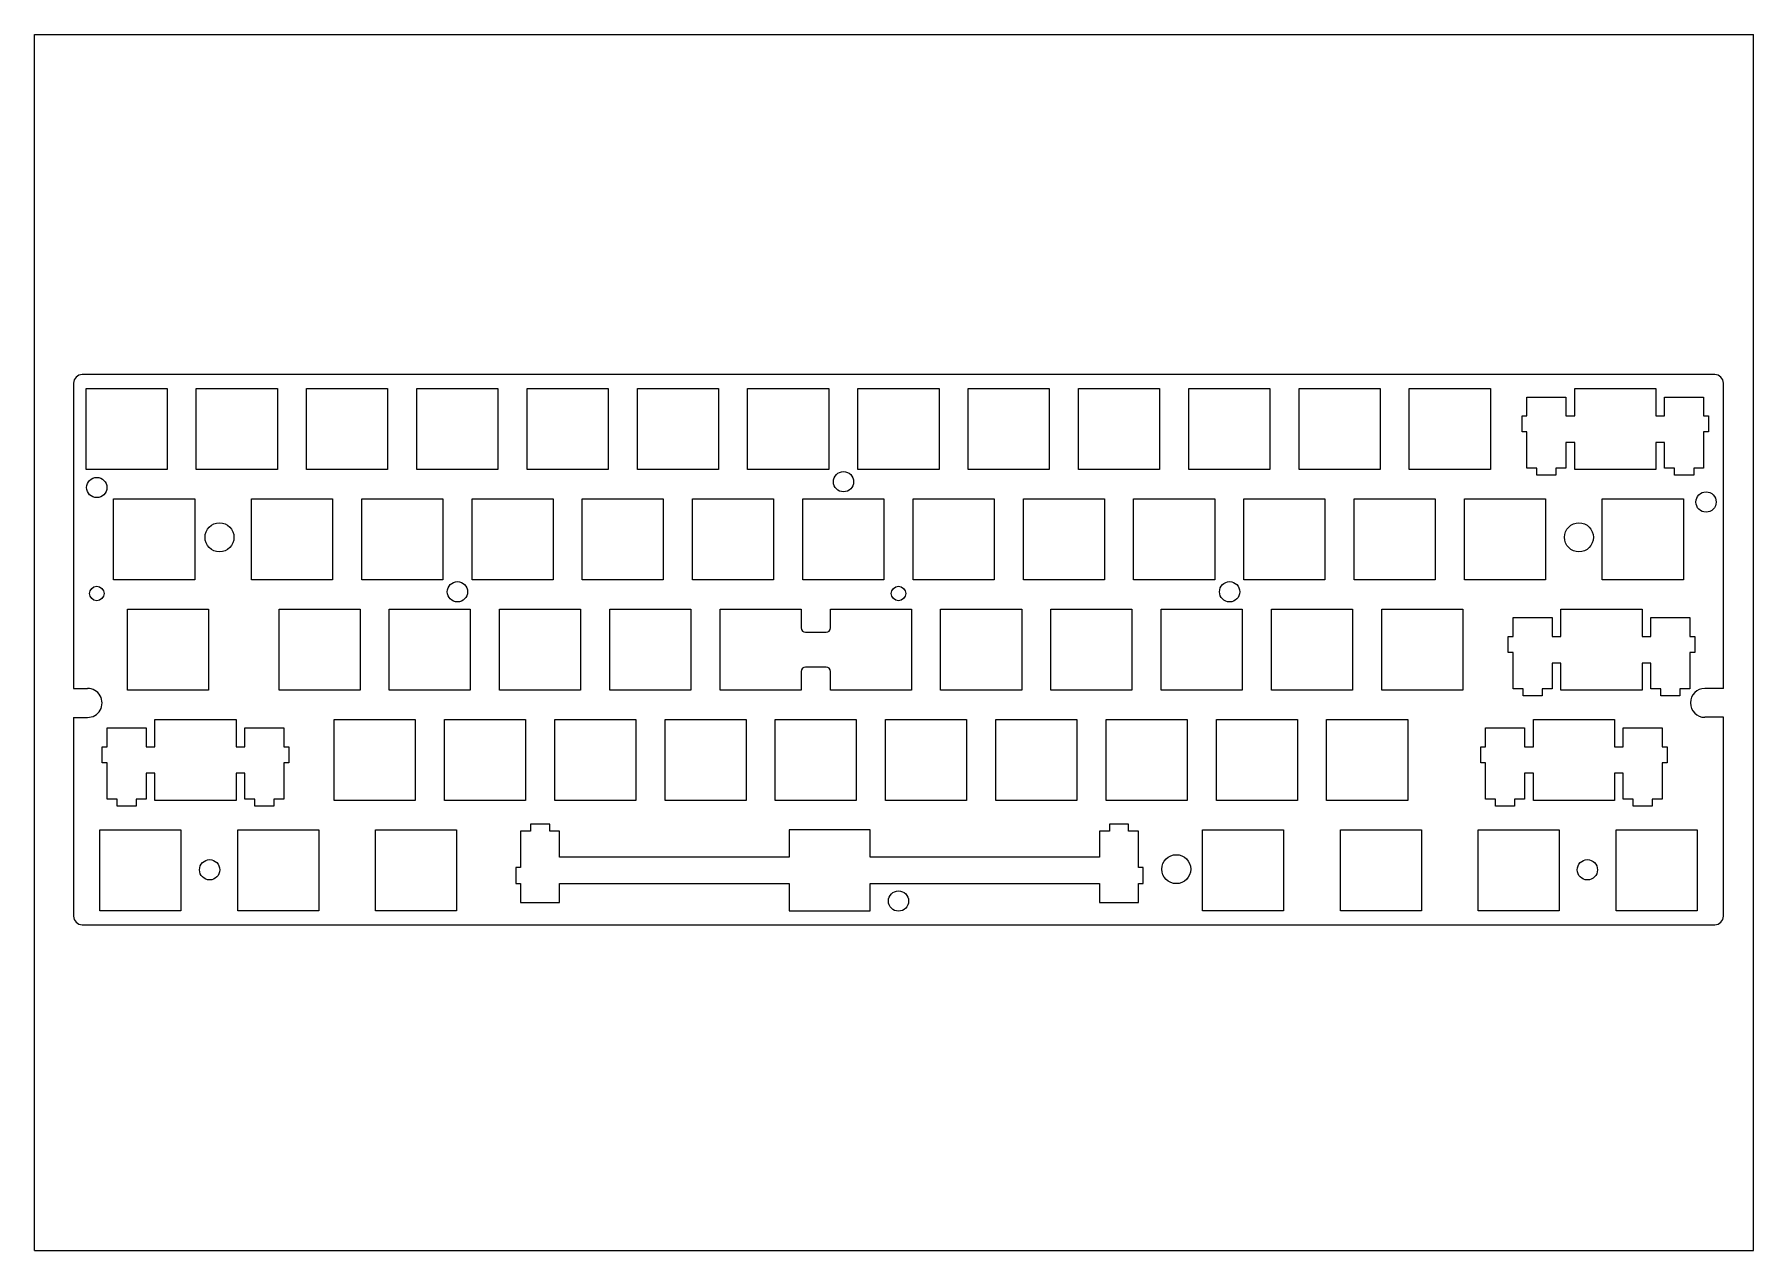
# Model space of a CAD drawing. Header units: millimetres. Extents: x 0 to 297, y 0 to 210.
import ezdxf

# ---------------------------------------------------------------- set-up
doc = ezdxf.new("R2010")
doc.units = ezdxf.units.MM
doc.header["$LTSCALE"] = 16.335
doc.layers.get('0').update_dxf_attribs({"linetype": 'CONTINUOUS'})
doc.layers.add('02___PRT_ALL_AXES', color=7, linetype='CONTINUOUS')

msp = doc.modelspace()

# ---------------------------------------------------------------- linework, layer by layer
at = {"color": 7, "linetype": 'CONTINUOUS'}
for p, q in [((0, 0), (0, 210)), ((0, 210), (297, 210)), ((297, 0), (297, 210)), ((6.78, 149.76), (6.78, 97.06)), ((290.28, 151.26), (8.28, 151.26)), ((8.92, 134.86), (8.92, 148.86)), ((8.92, 148.86), (22.93, 148.86)), ((22.93, 148.86), (22.93, 134.86)), ((27.97, 134.86), (27.97, 148.86)), ((27.97, 148.86), (41.98, 148.86)), ((41.98, 148.86), (41.98, 134.86)), ((47.02, 134.86), (47.02, 148.86)), ((47.02, 148.86), (61.03, 148.86)), ((61.03, 148.86), (61.03, 134.86)), ((66.07, 134.86), (66.07, 148.86)), ((66.07, 148.86), (80.07, 148.86)), ((80.07, 148.86), (80.07, 134.86)), ((85.12, 134.86), (85.12, 148.86)), ((85.12, 148.86), (99.13, 148.86)), ((99.13, 148.86), (99.13, 134.86)), ((104.17, 134.86), (104.17, 148.86)), ((104.17, 148.86), (118.18, 148.86)), ((118.18, 148.86), (118.18, 134.86)), ((123.22, 134.86), (123.22, 148.86)), ((123.22, 148.86), (137.23, 148.86)), ((137.23, 148.86), (137.23, 134.86)), ((142.27, 134.86), (142.27, 148.86)), ((142.27, 148.86), (156.28, 148.86)), ((156.28, 148.86), (156.28, 134.86)), ((161.32, 134.86), (161.32, 148.86)), ((161.32, 148.86), (175.32, 148.86)), ((175.32, 148.86), (175.32, 134.86)), ((180.37, 134.86), (180.37, 148.86)), ((180.37, 148.86), (194.38, 148.86)), ((194.38, 148.86), (194.38, 134.86)), ((199.42, 134.86), (199.42, 148.86)), ((199.42, 148.86), (213.42, 148.86)), ((213.42, 148.86), (213.42, 134.86)), ((218.47, 148.86), (232.48, 148.86)), ((218.47, 134.86), (218.47, 148.86)), ((232.48, 148.86), (232.48, 134.86)), ((237.52, 148.86), (251.53, 148.86)), ((237.52, 134.86), (237.52, 148.86)), ((251.53, 148.86), (251.53, 134.86)), ((266.1, 148.86), (280.1, 148.86)), ((266.1, 144.16), (266.1, 148.86)), ((280.1, 148.86), (280.1, 144.16)), ((291.78, 97.08), (291.78, 149.76)), ((257.82, 147.39), (264.57, 147.39)), ((257.82, 144.16), (257.82, 147.39)), ((264.57, 147.39), (264.57, 144.16)), ((281.62, 147.39), (288.37, 147.39)), ((281.62, 144.16), (281.62, 147.39)), ((288.37, 147.39), (288.37, 144.16)), ((257, 144.16), (257.82, 144.16)), ((257, 141.36), (257, 144.16)), ((264.57, 144.16), (266.1, 144.16)), ((280.1, 144.16), (281.62, 144.16)), ((288.37, 144.16), (289.2, 144.16)), ((289.2, 144.16), (289.2, 141.36)), ((257.82, 141.36), (257, 141.36)), ((257.82, 135.09), (257.82, 141.36)), ((289.2, 141.36), (288.37, 141.36)), ((288.37, 141.36), (288.37, 135.09)), ((266.1, 139.56), (264.57, 139.56)), ((264.57, 139.56), (264.57, 135.09)), ((266.1, 134.86), (266.1, 139.56)), ((281.62, 139.56), (280.1, 139.56)), ((280.1, 139.56), (280.1, 134.86)), ((281.62, 135.09), (281.62, 139.56)), ((22.93, 134.86), (8.92, 134.86)), ((41.98, 134.86), (27.97, 134.86)), ((61.03, 134.86), (47.02, 134.86)), ((80.07, 134.86), (66.07, 134.86)), ((99.13, 134.86), (85.12, 134.86)), ((118.18, 134.86), (104.17, 134.86)), ((137.23, 134.86), (123.22, 134.86)), ((156.28, 134.86), (142.27, 134.86)), ((175.32, 134.86), (161.32, 134.86)), ((194.38, 134.86), (180.37, 134.86)), ((213.42, 134.86), (199.42, 134.86)), ((232.48, 134.86), (218.47, 134.86)), ((251.53, 134.86), (237.52, 134.86)), ((259.55, 135.09), (257.82, 135.09)), ((259.55, 133.89), (259.55, 135.09)), ((262.85, 133.89), (259.55, 133.89)), ((264.57, 135.09), (262.85, 135.09)), ((262.85, 135.09), (262.85, 133.89)), ((280.1, 134.86), (266.1, 134.86)), ((283.35, 135.09), (281.62, 135.09)), ((283.35, 133.89), (283.35, 135.09)), ((286.65, 133.89), (283.35, 133.89)), ((288.37, 135.09), (286.65, 135.09)), ((286.65, 135.09), (286.65, 133.89)), ((13.69, 115.81), (13.69, 129.81)), ((13.69, 129.81), (27.69, 129.81)), ((27.69, 129.81), (27.69, 115.81)), ((37.5, 115.81), (37.5, 129.81)), ((37.5, 129.81), (51.5, 129.81)), ((51.5, 129.81), (51.5, 115.81)), ((56.55, 115.81), (56.55, 129.81)), ((56.55, 129.81), (70.55, 129.81)), ((70.55, 129.81), (70.55, 115.81)), ((75.6, 115.81), (75.6, 129.81)), ((75.6, 129.81), (89.6, 129.81)), ((89.6, 129.81), (89.6, 115.81)), ((94.65, 115.81), (94.65, 129.81)), ((94.65, 129.81), (108.65, 129.81)), ((108.65, 129.81), (108.65, 115.81)), ((113.7, 115.81), (113.7, 129.81)), ((113.7, 129.81), (127.7, 129.81)), ((127.7, 129.81), (127.7, 115.81)), ((132.75, 115.81), (132.75, 129.81)), ((132.75, 129.81), (146.75, 129.81)), ((146.75, 129.81), (146.75, 115.81)), ((151.8, 115.81), (151.8, 129.81)), ((151.8, 129.81), (165.8, 129.81)), ((165.8, 129.81), (165.8, 115.81)), ((170.85, 115.81), (170.85, 129.81)), ((170.85, 129.81), (184.85, 129.81)), ((184.85, 129.81), (184.85, 115.81)), ((189.9, 129.81), (203.9, 129.81)), ((189.9, 115.81), (189.9, 129.81)), ((203.9, 129.81), (203.9, 115.81)), ((208.95, 129.81), (222.95, 129.81)), ((208.95, 115.81), (208.95, 129.81)), ((222.95, 129.81), (222.95, 115.81)), ((228, 129.81), (242, 129.81)), ((228, 115.81), (228, 129.81)), ((242, 129.81), (242, 115.81)), ((247.05, 129.81), (261.05, 129.81)), ((247.05, 115.81), (247.05, 129.81)), ((261.05, 129.81), (261.05, 115.81)), ((270.86, 129.81), (284.86, 129.81)), ((270.86, 115.81), (270.86, 129.81)), ((284.86, 129.81), (284.86, 115.81)), ((27.69, 115.81), (13.69, 115.81)), ((51.5, 115.81), (37.5, 115.81)), ((70.55, 115.81), (56.55, 115.81)), ((89.6, 115.81), (75.6, 115.81)), ((108.65, 115.81), (94.65, 115.81)), ((127.7, 115.81), (113.7, 115.81)), ((146.75, 115.81), (132.75, 115.81)), ((165.8, 115.81), (151.8, 115.81)), ((184.85, 115.81), (170.85, 115.81)), ((203.9, 115.81), (189.9, 115.81)), ((222.95, 115.81), (208.95, 115.81)), ((242, 115.81), (228, 115.81)), ((261.05, 115.81), (247.05, 115.81)), ((284.86, 115.81), (270.86, 115.81)), ((16.07, 96.76), (16.07, 110.76)), ((16.07, 110.76), (30.07, 110.76)), ((30.07, 110.76), (30.07, 96.76)), ((42.26, 96.76), (42.26, 110.76)), ((42.26, 110.76), (56.26, 110.76)), ((56.26, 110.76), (56.26, 96.76)), ((61.31, 96.76), (61.31, 110.76)), ((61.31, 110.76), (75.31, 110.76)), ((75.31, 110.76), (75.31, 96.76)), ((80.36, 96.76), (80.36, 110.76)), ((80.36, 110.76), (94.36, 110.76)), ((94.36, 110.76), (94.36, 96.76)), ((99.41, 96.76), (99.41, 110.76)), ((99.41, 110.76), (113.41, 110.76)), ((113.41, 110.76), (113.41, 96.76)), ((118.46, 96.76), (118.46, 110.76)), ((118.46, 110.76), (132.46, 110.76)), ((132.46, 110.76), (132.46, 107.51)), ((137.51, 107.51), (137.51, 110.76)), ((137.51, 110.76), (151.51, 110.76)), ((151.51, 110.76), (151.51, 96.76)), ((156.56, 96.76), (156.56, 110.76)), ((156.56, 110.76), (170.56, 110.76)), ((170.56, 110.76), (170.56, 96.76)), ((175.61, 110.76), (189.61, 110.76)), ((175.61, 96.76), (175.61, 110.76)), ((189.61, 110.76), (189.61, 96.76)), ((194.66, 110.76), (208.66, 110.76)), ((194.66, 96.76), (194.66, 110.76)), ((208.66, 110.76), (208.66, 96.76)), ((213.71, 110.76), (227.71, 110.76)), ((213.71, 96.76), (213.71, 110.76)), ((227.71, 110.76), (227.71, 96.76)), ((232.76, 110.76), (246.76, 110.76)), ((232.76, 96.76), (232.76, 110.76)), ((246.76, 110.76), (246.76, 96.76)), ((263.72, 110.76), (277.72, 110.76)), ((263.72, 106.06), (263.72, 110.76)), ((277.72, 110.76), (277.72, 106.06)), ((255.44, 109.29), (262.19, 109.29)), ((255.44, 106.06), (255.44, 109.29)), ((262.19, 109.29), (262.19, 106.06)), ((279.24, 109.29), (285.99, 109.29)), ((279.24, 106.06), (279.24, 109.29)), ((285.99, 109.29), (285.99, 106.06)), ((133.21, 106.76), (136.76, 106.76)), ((254.62, 106.06), (255.44, 106.06)), ((254.62, 103.26), (254.62, 106.06)), ((262.19, 106.06), (263.72, 106.06)), ((277.72, 106.06), (279.24, 106.06)), ((285.99, 106.06), (286.82, 106.06)), ((286.82, 106.06), (286.82, 103.26)), ((255.44, 103.26), (254.62, 103.26)), ((255.44, 96.99), (255.44, 103.26)), ((263.72, 101.46), (262.19, 101.46)), ((262.19, 101.46), (262.19, 96.99)), ((263.72, 96.76), (263.72, 101.46)), ((279.24, 101.46), (277.72, 101.46)), ((277.72, 101.46), (277.72, 96.76)), ((279.24, 96.99), (279.24, 101.46)), ((286.82, 103.26), (285.99, 103.26)), ((285.99, 103.26), (285.99, 96.99)), ((132.46, 100.01), (132.46, 96.76)), ((136.76, 100.76), (133.21, 100.76)), ((137.51, 96.76), (137.51, 100.01)), ((6.78, 97.06), (9.18, 97.06)), ((30.07, 96.76), (16.07, 96.76)), ((56.26, 96.76), (42.26, 96.76)), ((75.31, 96.76), (61.31, 96.76)), ((94.36, 96.76), (80.36, 96.76)), ((113.41, 96.76), (99.41, 96.76)), ((132.46, 96.76), (118.46, 96.76)), ((151.51, 96.76), (137.51, 96.76)), ((170.56, 96.76), (156.56, 96.76)), ((189.61, 96.76), (175.61, 96.76)), ((208.66, 96.76), (194.66, 96.76)), ((227.71, 96.76), (213.71, 96.76)), ((246.76, 96.76), (232.76, 96.76)), ((257.17, 96.99), (255.44, 96.99)), ((257.17, 95.79), (257.17, 96.99)), ((260.47, 95.79), (257.17, 95.79)), ((262.19, 96.99), (260.47, 96.99)), ((260.47, 96.99), (260.47, 95.79)), ((277.72, 96.76), (263.72, 96.76)), ((280.97, 96.99), (279.24, 96.99)), ((280.97, 95.79), (280.97, 96.99)), ((284.27, 95.79), (280.97, 95.79)), ((285.99, 96.99), (284.27, 96.99)), ((284.27, 96.99), (284.27, 95.79)), ((291.78, 97.08), (288.58, 97.08)), ((291.78, 92.08), (288.58, 92.08)), ((291.78, 57.76), (291.78, 92.08)), ((6.78, 92.06), (6.78, 57.76)), ((6.78, 92.06), (9.18, 92.06)), ((12.56, 87.01), (12.56, 90.24)), ((12.56, 90.24), (19.31, 90.24)), ((19.31, 90.24), (19.31, 87.01)), ((20.83, 87.01), (20.83, 91.71)), ((20.83, 91.71), (34.83, 91.71)), ((34.83, 91.71), (34.83, 87.01)), ((36.36, 87.01), (36.36, 90.24)), ((36.36, 90.24), (43.11, 90.24)), ((43.11, 90.24), (43.11, 87.01)), ((51.79, 77.71), (51.79, 91.71)), ((51.79, 91.71), (65.79, 91.71)), ((65.79, 91.71), (65.79, 77.71)), ((70.84, 77.71), (70.84, 91.71)), ((70.84, 91.71), (84.84, 91.71)), ((84.84, 91.71), (84.84, 77.71)), ((89.89, 77.71), (89.89, 91.71)), ((89.89, 91.71), (103.89, 91.71)), ((103.89, 91.71), (103.89, 77.71)), ((108.94, 77.71), (108.94, 91.71)), ((108.94, 91.71), (122.94, 91.71)), ((122.94, 91.71), (122.94, 77.71)), ((127.99, 77.71), (127.99, 91.71)), ((127.99, 91.71), (141.99, 91.71)), ((141.99, 91.71), (141.99, 77.71)), ((147.04, 91.71), (161.04, 91.71)), ((147.04, 77.71), (147.04, 91.71)), ((161.04, 91.71), (161.04, 77.71)), ((166.09, 91.71), (180.09, 91.71)), ((166.09, 77.71), (166.09, 91.71)), ((180.09, 91.71), (180.09, 77.71)), ((185.14, 91.71), (199.14, 91.71)), ((185.14, 77.71), (185.14, 91.71)), ((199.14, 91.71), (199.14, 77.71)), ((204.19, 91.71), (218.19, 91.71)), ((204.19, 77.71), (204.19, 91.71)), ((218.19, 91.71), (218.19, 77.71)), ((223.24, 91.71), (237.24, 91.71)), ((223.24, 77.71), (223.24, 91.71)), ((237.24, 91.71), (237.24, 77.71)), ((250.68, 90.24), (257.43, 90.24)), ((250.68, 87.01), (250.68, 90.24)), ((257.43, 90.24), (257.43, 87.01)), ((258.96, 91.71), (272.95, 91.71)), ((258.96, 87.01), (258.96, 91.71)), ((272.95, 91.71), (272.95, 87.01)), ((274.48, 90.24), (281.23, 90.24)), ((274.48, 87.01), (274.48, 90.24)), ((281.23, 90.24), (281.23, 87.01)), ((11.73, 84.21), (11.73, 87.01)), ((11.73, 87.01), (12.56, 87.01)), ((19.31, 87.01), (20.83, 87.01)), ((34.83, 87.01), (36.36, 87.01)), ((43.11, 87.01), (43.93, 87.01)), ((43.93, 87.01), (43.93, 84.21)), ((249.86, 87.01), (250.68, 87.01)), ((249.86, 84.21), (249.86, 87.01)), ((257.43, 87.01), (258.96, 87.01)), ((272.95, 87.01), (274.48, 87.01)), ((281.23, 87.01), (282.06, 87.01)), ((282.06, 87.01), (282.06, 84.21)), ((12.56, 84.21), (11.73, 84.21)), ((12.56, 77.94), (12.56, 84.21)), ((43.11, 84.21), (43.11, 77.94)), ((43.93, 84.21), (43.11, 84.21)), ((250.68, 84.21), (249.86, 84.21)), ((250.68, 77.94), (250.68, 84.21)), ((282.06, 84.21), (281.23, 84.21)), ((281.23, 84.21), (281.23, 77.94)), ((19.31, 82.41), (19.31, 77.94)), ((20.83, 82.41), (19.31, 82.41)), ((20.83, 77.71), (20.83, 82.41)), ((34.83, 82.41), (34.83, 77.71)), ((36.36, 82.41), (34.83, 82.41)), ((36.36, 77.94), (36.36, 82.41)), ((258.96, 82.41), (257.43, 82.41)), ((257.43, 82.41), (257.43, 77.94)), ((258.96, 77.71), (258.96, 82.41)), ((274.48, 82.41), (272.95, 82.41)), ((272.95, 82.41), (272.95, 77.71)), ((274.48, 77.94), (274.48, 82.41)), ((14.28, 77.94), (12.56, 77.94)), ((14.28, 76.74), (14.28, 77.94)), ((17.58, 77.94), (17.58, 76.74)), ((19.31, 77.94), (17.58, 77.94)), ((34.83, 77.71), (20.83, 77.71)), ((38.08, 77.94), (36.36, 77.94)), ((38.08, 76.74), (38.08, 77.94)), ((41.38, 77.94), (41.38, 76.74)), ((43.11, 77.94), (41.38, 77.94)), ((65.79, 77.71), (51.79, 77.71)), ((84.84, 77.71), (70.84, 77.71)), ((103.89, 77.71), (89.89, 77.71)), ((122.94, 77.71), (108.94, 77.71)), ((141.99, 77.71), (127.99, 77.71)), ((161.04, 77.71), (147.04, 77.71)), ((180.09, 77.71), (166.09, 77.71)), ((199.14, 77.71), (185.14, 77.71)), ((218.19, 77.71), (204.19, 77.71)), ((237.24, 77.71), (223.24, 77.71)), ((252.41, 77.94), (250.68, 77.94)), ((252.41, 76.74), (252.41, 77.94)), ((257.43, 77.94), (255.7, 77.94)), ((255.7, 77.94), (255.7, 76.74)), ((272.95, 77.71), (258.96, 77.71)), ((276.2, 77.94), (274.48, 77.94)), ((276.2, 76.74), (276.2, 77.94)), ((281.23, 77.94), (279.5, 77.94)), ((279.5, 77.94), (279.5, 76.74)), ((17.58, 76.74), (14.28, 76.74)), ((41.38, 76.74), (38.08, 76.74)), ((255.7, 76.74), (252.41, 76.74)), ((279.5, 76.74), (276.2, 76.74)), ((11.31, 58.66), (11.31, 72.66)), ((11.31, 72.66), (25.31, 72.66)), ((25.31, 72.66), (25.31, 58.66)), ((35.12, 58.66), (35.12, 72.66)), ((35.12, 72.66), (49.12, 72.66)), ((49.12, 72.66), (49.12, 58.66)), ((58.93, 58.66), (58.93, 72.66)), ((58.93, 72.66), (72.93, 72.66)), ((72.93, 72.66), (72.93, 58.66)), ((83.99, 72.43), (83.99, 66.16)), ((85.72, 72.43), (83.99, 72.43)), ((85.72, 73.63), (85.72, 72.43)), ((89.02, 73.63), (85.72, 73.63)), ((89.02, 72.43), (89.02, 73.63)), ((90.74, 72.43), (89.02, 72.43)), ((90.74, 67.96), (90.74, 72.43)), ((144.37, 72.66), (130.37, 72.66)), ((130.37, 72.66), (130.37, 67.96)), ((144.37, 67.96), (144.37, 72.66)), ((185.72, 72.43), (183.99, 72.43)), ((183.99, 72.43), (183.99, 67.96)), ((189.02, 73.63), (185.72, 73.63)), ((185.72, 73.63), (185.72, 72.43)), ((189.02, 72.43), (189.02, 73.63)), ((190.74, 72.43), (189.02, 72.43)), ((190.74, 66.16), (190.74, 72.43)), ((201.81, 72.66), (215.81, 72.66)), ((201.81, 58.66), (201.81, 72.66)), ((215.81, 72.66), (215.81, 58.66)), ((225.62, 72.66), (239.62, 72.66)), ((225.62, 58.66), (225.62, 72.66)), ((239.62, 72.66), (239.62, 58.66)), ((249.43, 72.66), (263.43, 72.66)), ((249.43, 58.66), (249.43, 72.66)), ((263.43, 72.66), (263.43, 58.66)), ((273.24, 72.66), (287.24, 72.66)), ((273.24, 58.66), (273.24, 72.66)), ((287.24, 72.66), (287.24, 58.66)), ((83.17, 66.16), (83.17, 63.36)), ((83.99, 66.16), (83.17, 66.16)), ((130.37, 67.96), (90.74, 67.96)), ((183.99, 67.96), (144.37, 67.96)), ((191.57, 66.16), (190.74, 66.16)), ((191.57, 63.36), (191.57, 66.16)), ((83.17, 63.36), (83.99, 63.36)), ((83.99, 63.36), (83.99, 60.13)), ((90.74, 60.13), (90.74, 63.36)), ((90.74, 63.36), (130.37, 63.36)), ((130.37, 63.36), (130.37, 58.66)), ((144.37, 63.36), (183.99, 63.36)), ((144.37, 58.66), (144.37, 63.36)), ((183.99, 63.36), (183.99, 60.13)), ((190.74, 63.36), (191.57, 63.36)), ((190.74, 60.13), (190.74, 63.36)), ((83.99, 60.13), (90.74, 60.13)), ((183.99, 60.13), (190.74, 60.13)), ((25.31, 58.66), (11.31, 58.66)), ((49.12, 58.66), (35.12, 58.66)), ((72.93, 58.66), (58.93, 58.66)), ((130.37, 58.66), (144.37, 58.66)), ((215.81, 58.66), (201.81, 58.66)), ((239.62, 58.66), (225.62, 58.66)), ((263.43, 58.66), (249.43, 58.66)), ((287.24, 58.66), (273.24, 58.66)), ((8.28, 56.26), (290.28, 56.26)), ((0, 0), (297, 0))]:
    msp.add_line(p, q, dxfattribs=at)
for centre in [(31.98, 123.16), (266.83, 123.16), (197.27, 65.86)]:
    msp.add_circle(centre, 2.5, dxfattribs=at)
for centre, radius, start, end in [((8.28, 149.76), 1.5, 90, 180), ((290.28, 149.76), 1.5, 0, 90), ((133.21, 107.51), 0.75, 180, 270), ((136.76, 107.51), 0.75, 270, 360), ((133.21, 100.01), 0.75, 90, 180), ((136.76, 100.01), 0.75, 0, 90), ((9.2, 94.56), 2.5, 269.3535, 90.6465), ((288.6, 94.58), 2.5, 90.6465, 269.3535), ((8.28, 57.76), 1.5, 180, 270), ((290.28, 57.76), 1.5, 270, 360)]:
    msp.add_arc(centre, radius, start, end, dxfattribs=at)
at = {"layer": '02___PRT_ALL_AXES', "color": 7, "linetype": 'CONTINUOUS'}
for centre, radius in [((139.78, 132.76), 1.75), ((10.78, 131.76), 1.75), ((288.78, 129.26), 1.75), ((10.78, 113.46), 1.25), ((73.08, 113.76), 1.75), ((149.28, 113.46), 1.25), ((206.48, 113.76), 1.75), ((30.28, 65.76), 1.75), ((268.28, 65.76), 1.75), ((149.28, 60.36), 1.75)]:
    msp.add_circle(centre, radius, dxfattribs=at)

doc.saveas('drawing.dxf')
